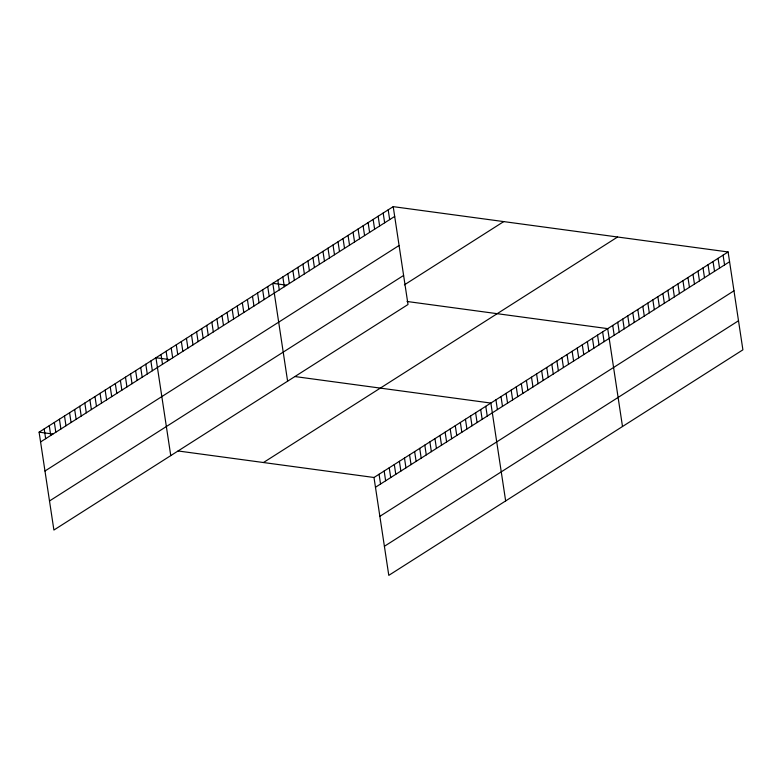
<?xml version="1.0" encoding="UTF-8"?>
<svg xmlns="http://www.w3.org/2000/svg" width="782" height="782" viewBox="0 0 782 782"><rect width="100%" height="100%" fill="white"/><g stroke="black" fill="none" stroke-linecap="round" stroke-linejoin="round"><path stroke-width="1.17" d="M393.209 206.644L408.008 304.511L53.899 530.04L39.1 432.163L393.209 206.644L728.101 251.96L742.9 349.837L388.791 575.357L373.992 477.489L728.101 251.96M40.576 441.938L394.685 216.419M44.975 471.008L399.084 245.489M49.501 500.969L403.61 275.44M404.392 284.853L503.716 221.599M263.475 462.524L617.584 237.005M375.468 487.264L729.577 261.735M379.866 516.335L733.975 290.806M384.402 546.286L738.501 320.767M286.623 285.186L272.81 283.319L287.61 381.196M407.041 301.481L607.702 328.635L622.501 426.513M169.772 359.612L155.95 357.736L170.759 455.613M294.931 376.553L490.852 403.062L505.651 500.939M39.1 432.163L52.912 434.03M178.081 450.97L373.992 477.489M723.076 255.157L724.562 264.932M718.062 258.353L719.548 268.128M713.047 261.55L714.523 271.325M708.033 264.746L709.509 274.521M703.018 267.933L704.494 277.708M698.003 271.129L699.479 280.904M692.979 274.326L694.465 284.101M687.964 277.522L689.441 287.297M682.95 280.718L684.426 290.493M677.935 283.915L679.411 293.69M672.921 287.111L674.397 296.877M667.896 290.298L669.382 300.073M662.882 293.494L664.358 303.269M657.867 296.691L659.343 306.466M652.853 299.887L654.329 309.662M647.838 303.084L649.314 312.859M642.814 306.28L644.3 316.055M637.799 309.467L639.275 319.242M632.785 312.663L634.261 322.438M627.77 315.86L629.246 325.635M622.755 319.056L624.232 328.831M617.731 322.252L619.217 332.027M612.717 325.449L614.193 335.224M602.619 331.871L604.095 341.646M597.536 335.116L599.022 344.882M592.463 338.352L593.939 348.127M587.38 341.587L588.856 351.362M582.297 344.823L583.773 354.598M577.214 348.058L578.7 357.833M572.141 351.294L573.617 361.069M567.058 354.529L568.534 364.304M561.975 357.765L563.451 367.54M556.892 361.001L558.377 370.776M551.818 364.236L553.294 374.011M546.735 367.472L548.211 377.247M541.652 370.707L543.128 380.482M536.569 373.943L538.055 383.718M531.496 377.178L532.972 386.953M526.413 380.414L527.889 390.189M521.33 383.649L522.806 393.424M516.247 386.885L517.733 396.66M511.174 390.12L512.65 399.895M506.091 393.356L507.567 403.131M501.008 396.591L502.484 406.366M495.925 399.827L497.401 409.602M485.769 406.298L487.245 416.073M480.686 409.533L482.162 419.308M475.603 412.769L477.079 422.544M470.52 416.004L472.005 425.779M465.446 419.24L466.922 429.015M460.363 422.476L461.839 432.25M455.28 425.711L456.756 435.486M450.197 428.947L451.683 438.722M445.124 432.182L446.6 441.957M440.041 435.418L441.517 445.193M434.958 438.653L436.434 448.428M429.875 441.889L431.361 451.664M424.802 445.124L426.278 454.899M388.185 209.83L389.671 219.605M419.719 448.36L421.195 458.135M383.17 213.027L384.646 222.802M414.636 451.595L416.112 461.37M378.156 216.223L379.632 225.998M409.553 454.831L411.039 464.606M373.141 219.419L374.617 229.194M404.48 458.066L405.956 467.841M368.127 222.616L369.603 232.391M399.397 461.302L400.873 471.077M363.102 225.812L364.588 235.587M394.314 464.537L395.79 474.312M358.088 228.999L359.573 238.774M389.231 467.773L390.717 477.548M353.073 232.195L354.549 241.97M384.158 471.018L385.634 480.783M348.058 235.392L349.534 245.167M379.075 474.254L380.551 484.019M343.044 238.588L344.52 248.363M338.02 241.785L339.505 251.56M333.005 244.981L334.491 254.756M327.99 248.177L329.466 257.943M322.976 251.364L324.452 261.139M317.961 254.561L319.437 264.336M312.947 257.757L314.423 267.532M307.922 260.953L309.408 270.728M302.908 264.15L304.384 273.925M297.893 267.346L299.369 277.121M292.879 270.533L294.355 280.308M287.864 273.729L289.34 283.504M282.84 276.926L284.325 286.701M277.825 280.122L279.301 289.897M267.727 286.554L269.203 296.329M262.644 289.79L264.13 299.565M257.571 293.025L259.047 302.8M252.488 296.261L253.964 306.036M247.405 299.496L248.881 309.271M242.322 302.732L243.808 312.507M237.249 305.967L238.725 315.742M232.166 309.203L233.642 318.978M227.083 312.438L228.559 322.213M222 315.674L223.486 325.449M216.927 318.909L218.403 328.684M211.844 322.145L213.32 331.92M206.761 325.38L208.237 335.155M201.678 328.616L203.164 338.391M196.605 331.851L198.081 341.626M191.522 335.087L192.998 344.862M186.439 338.323L187.915 348.098M181.356 341.558L182.832 351.333M176.282 344.794L177.758 354.569M171.199 348.029L172.675 357.804M166.116 351.265L167.592 361.04M161.033 354.5L162.509 364.275M150.877 360.971L152.353 370.746M145.794 364.207L147.27 373.982M140.711 367.442L142.187 377.217M135.628 370.678L137.114 380.453M130.555 373.913L132.031 383.688M125.472 377.149L126.948 386.924M120.389 380.394L121.865 390.159M115.306 383.63L116.792 393.395M110.233 386.865L111.709 396.64M105.15 390.101L106.626 399.876M100.067 393.336L101.543 403.111M94.984 396.572L96.469 406.347M89.91 399.807L91.386 409.582M84.827 403.043L86.303 412.818M79.744 406.278L81.22 416.053M74.661 409.514L76.147 419.289M69.588 412.749L71.064 422.524M64.505 415.985L65.981 425.76M59.422 419.22L60.898 428.995M54.339 422.456L55.825 432.231M49.266 425.691L50.742 435.466M44.183 428.927L45.659 438.702"/></g></svg>
